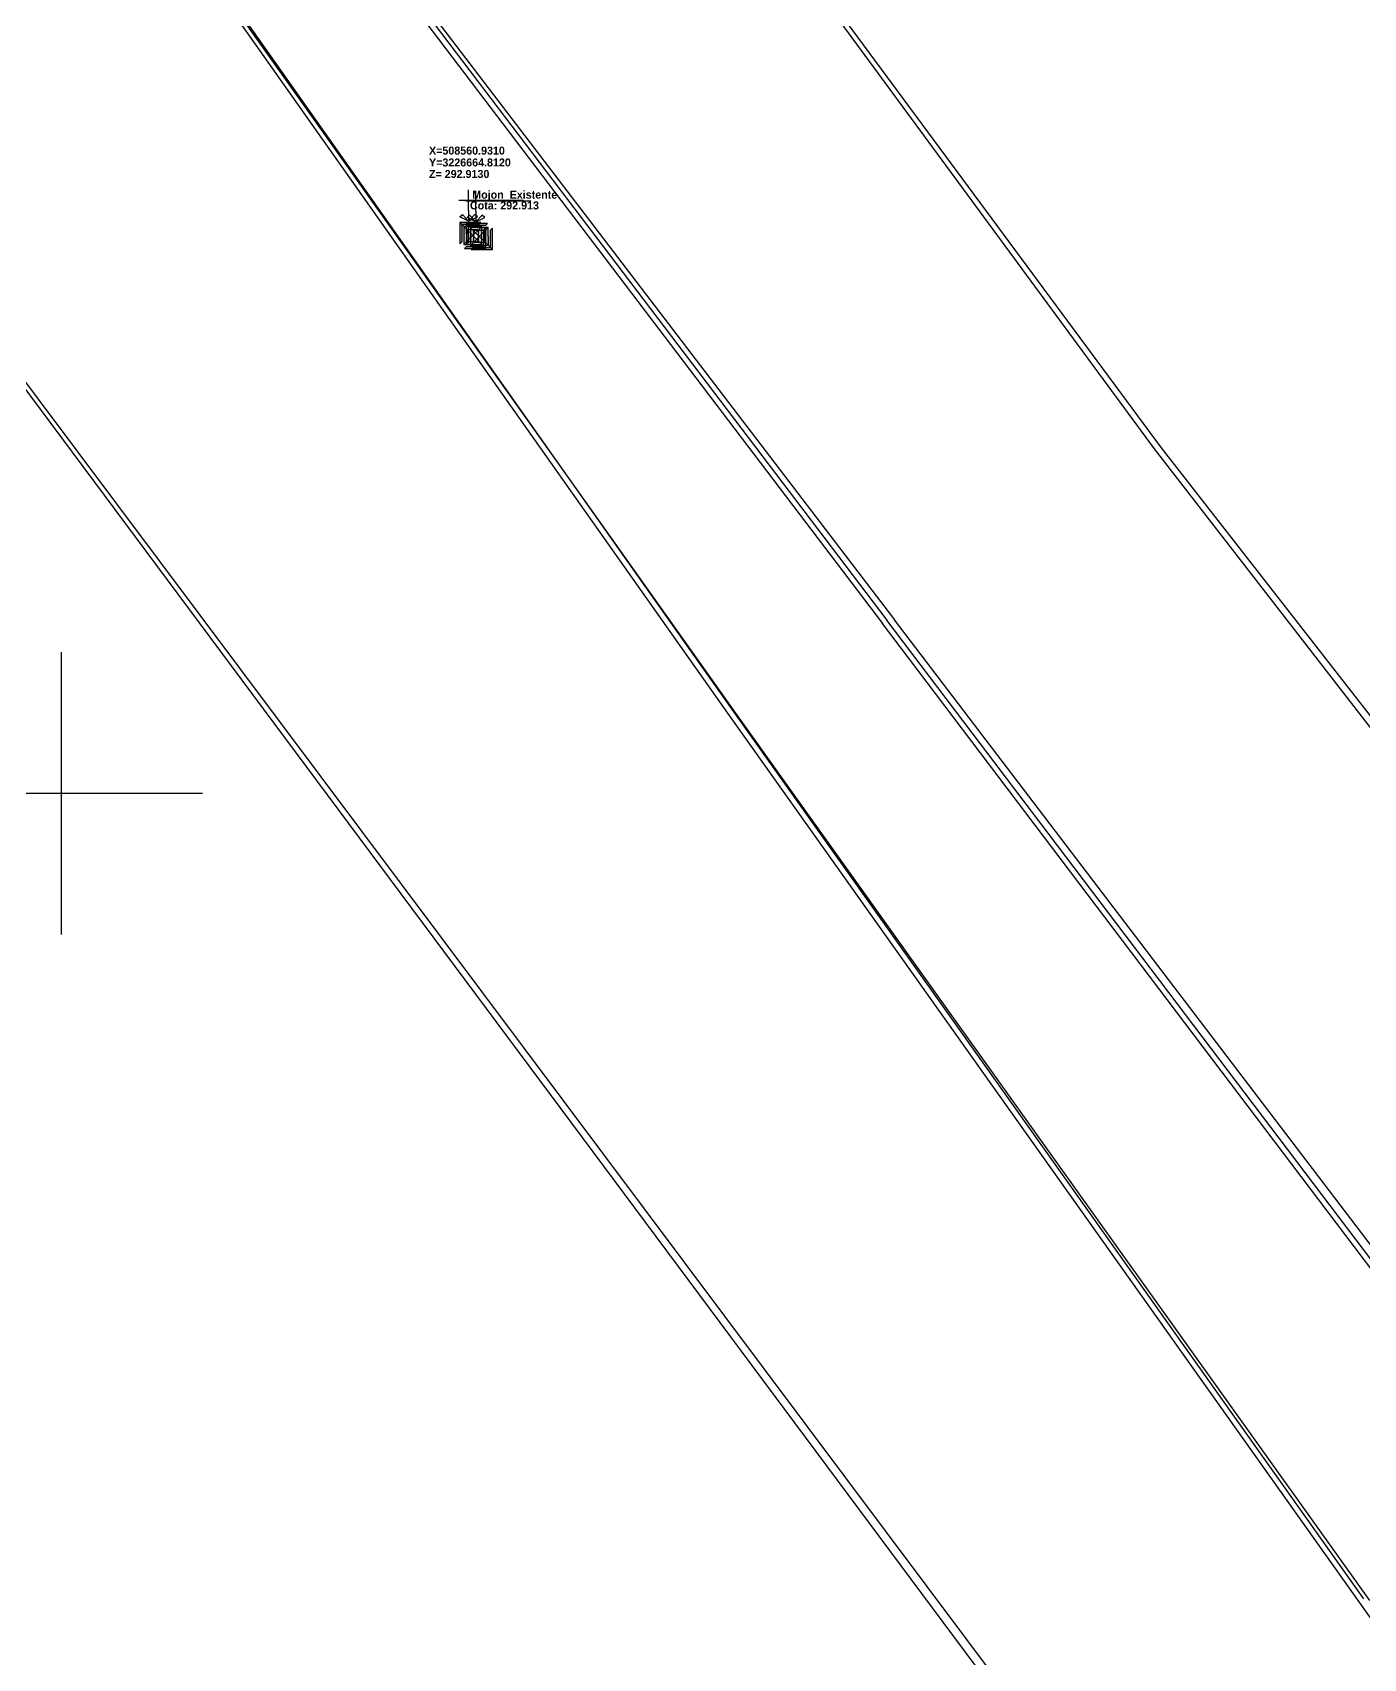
# Model space of a CAD drawing. Header units: millimetres. Extents: x 793 to 3159, y 750 to 2095.
# Drawn here: x 1126.29 to 1161.65, y 952.89 to 996.08 of the extents above; entities that cross this region are included whole.
import ezdxf

# ---------------------------------------------------------------- set-up
doc = ezdxf.new("R2010")
doc.units = ezdxf.units.MM
for name, color, linetype in [('CONCRETOS', 64, 'Continuous'), ('CURVD', 6, 'Continuous'), ('DIMEN', 7, 'Continuous'), ('GUARNICIONES', 8, 'Continuous'), ('limite de carretera', 9, 'Continuous'), ('MOJON', 132, 'Continuous'), ('poligono real existente', 210, 'Continuous'), ('RETUTM01', 8, 'Continuous'), ('VERTICES', 210, 'Continuous')]:
    doc.layers.add(name, color=color, linetype=linetype)
doc.styles.add('TEXTOS', font='cityb___.ttf', dxfattribs={"height": 0.25})

# ---------------------------------------------------------------- blocks, each defined once
blk = doc.blocks.new('A$C67FB3449')
at = {"layer": 'MOJON'}
h = blk.add_hatch(color=256, dxfattribs=at)
h.paths.add_polyline_path([(0.563, 0.693), (0, 0.693), (0, 0.13), (0.053, 0.183), (0.053, 0.64), (0.51, 0.64)])
h.paths.add_polyline_path([(0.583, 0.583), (0.11, 0.583), (0.11, 0.11), (0.583, 0.11)])
h.paths.add_polyline_path([(0.502, 0.502), (0.502, 0.191), (0.191, 0.191), (0.191, 0.502)], flags=16)
h.paths.add_polyline_path([(0.693, 0.563), (0.64, 0.51), (0.64, 0.053), (0.183, 0.053), (0.13, 0), (0.693, 0)])
h = blk.add_hatch(color=256, dxfattribs=at)
h.paths.add_polyline_path([(0.563, 0.693), (0, 0.693), (0, 0.13), (0.053, 0.183), (0.053, 0.64), (0.51, 0.64)])
h.paths.add_polyline_path([(0.583, 0.583), (0.11, 0.583), (0.11, 0.11), (0.583, 0.11)])
h.paths.add_polyline_path([(0.502, 0.502), (0.502, 0.191), (0.191, 0.191), (0.191, 0.502)], flags=16)
h.paths.add_polyline_path([(0.693, 0.563), (0.64, 0.51), (0.64, 0.053), (0.183, 0.053), (0.13, 0), (0.693, 0)])
h = blk.add_hatch(color=256, dxfattribs=at)
h.paths.add_polyline_path([(0.563, 0.693), (0, 0.693), (0, 0.13), (0.053, 0.183), (0.053, 0.64), (0.51, 0.64)])
h.paths.add_polyline_path([(0.583, 0.583), (0.11, 0.583), (0.11, 0.11), (0.583, 0.11)])
h.paths.add_polyline_path([(0.502, 0.502), (0.502, 0.191), (0.191, 0.191), (0.191, 0.502)], flags=16)
h.paths.add_polyline_path([(0.693, 0.563), (0.64, 0.51), (0.64, 0.053), (0.183, 0.053), (0.13, 0), (0.693, 0)])
for p, q in [((0, 0.693, 211.811), (0, 0.13, 211.811)), ((0.563, 0.693, 211.811), (0, 0.693, 211.811)), ((0, 0.693, 211.811), (0, 0.13, 211.811)), ((0.563, 0.693, 211.811), (0, 0.693, 211.811)), ((0, 0.693, 211.811), (0, 0.13, 211.811)), ((0.563, 0.693, 211.811), (0, 0.693, 211.811)), ((0.053, 0.64, 211.811), (0.053, 0.183, 211.811)), ((0.51, 0.64, 211.811), (0.053, 0.64, 211.811)), ((0.053, 0.64, 211.811), (0.053, 0.183, 211.811)), ((0.51, 0.64, 211.811), (0.053, 0.64, 211.811)), ((0.053, 0.64, 211.811), (0.053, 0.183, 211.811)), ((0.51, 0.64, 211.811), (0.053, 0.64, 211.811)), ((0.11, 0.583, 211.811), (0.11, 0.11, 211.811)), ((0.583, 0.583, 211.811), (0.11, 0.583, 211.811)), ((0.11, 0.583, 211.811), (0.11, 0.11, 211.811)), ((0.583, 0.583, 211.811), (0.11, 0.583, 211.811)), ((0.11, 0.583, 211.811), (0.11, 0.11, 211.811)), ((0.583, 0.583, 211.811), (0.11, 0.583, 211.811)), ((0.191, 0.502, 211.811), (0.191, 0.191, 211.811)), ((0.502, 0.502, 211.811), (0.191, 0.502, 211.811)), ((0.191, 0.502, 211.811), (0.191, 0.191, 211.811)), ((0.502, 0.502, 211.811), (0.191, 0.502, 211.811)), ((0.191, 0.502, 211.811), (0.191, 0.191, 211.811)), ((0.502, 0.502, 211.811), (0.191, 0.502, 211.811)), ((0.502, 0.191, 211.811), (0.502, 0.502, 211.811)), ((0.502, 0.191, 211.811), (0.502, 0.502, 211.811)), ((0.502, 0.191, 211.811), (0.502, 0.502, 211.811)), ((0.51, 0.64, 211.811), (0.563, 0.693, 211.811)), ((0.51, 0.64, 211.811), (0.563, 0.693, 211.811)), ((0.51, 0.64, 211.811), (0.563, 0.693, 211.811)), ((0.583, 0.11, 211.811), (0.583, 0.583, 211.811)), ((0.583, 0.11, 211.811), (0.583, 0.583, 211.811)), ((0.583, 0.11, 211.811), (0.583, 0.583, 211.811)), ((0.64, 0.51, 211.811), (0.693, 0.563, 211.811)), ((0.64, 0.51, 211.811), (0.693, 0.563, 211.811)), ((0.64, 0.51, 211.811), (0.693, 0.563, 211.811)), ((0.64, 0.053, 211.811), (0.64, 0.51, 211.811)), ((0.64, 0.053, 211.811), (0.64, 0.51, 211.811)), ((0.64, 0.053, 211.811), (0.64, 0.51, 211.811)), ((0.693, 0, 211.811), (0.693, 0.563, 211.811)), ((0.693, 0, 211.811), (0.693, 0.563, 211.811)), ((0.693, 0, 211.811), (0.693, 0.563, 211.811)), ((0, 0.13, 211.811), (0.053, 0.183, 211.811)), ((0, 0.13, 211.811), (0.053, 0.183, 211.811)), ((0, 0.13, 211.811), (0.053, 0.183, 211.811)), ((0.11, 0.11, 211.811), (0.583, 0.11, 211.811)), ((0.11, 0.11, 211.811), (0.583, 0.11, 211.811)), ((0.11, 0.11, 211.811), (0.583, 0.11, 211.811)), ((0.13, 0, 211.811), (0.183, 0.053, 211.811)), ((0.13, 0, 211.811), (0.183, 0.053, 211.811)), ((0.13, 0, 211.811), (0.183, 0.053, 211.811)), ((0.13, 0, 211.811), (0.693, 0, 211.811)), ((0.13, 0, 211.811), (0.693, 0, 211.811)), ((0.13, 0, 211.811), (0.693, 0, 211.811)), ((0.183, 0.053, 211.811), (0.64, 0.053, 211.811)), ((0.183, 0.053, 211.811), (0.64, 0.053, 211.811)), ((0.183, 0.053, 211.811), (0.64, 0.053, 211.811)), ((0.191, 0.191, 211.811), (0.502, 0.191, 211.811)), ((0.191, 0.191, 211.811), (0.502, 0.191, 211.811)), ((0.191, 0.191, 211.811), (0.502, 0.191, 211.811))]:
    blk.add_line(p, q, dxfattribs=at)
at = {"layer": 'MOJON', "lineweight": 0}
for p, q in [((0, 0.693, 211.811), (0.693, 0, 211.811)), ((0.583, 0.583, 211.811), (0.11, 0.11, 211.811))]:
    blk.add_line(p, q, dxfattribs=at)
blk = doc.blocks.new('A$C146D1F87')
at = {"layer": 'DIMEN'}
for p, q in [((0, 1.106, 431), (1.056, 1.106, 431)), ((0.528, 0.561, 431), (0.528, 1.651, 431)), ((1.056, 1.106, 431), (3.446, 1.106, 431))]:
    blk.add_line(p, q, dxfattribs=at)
at = {"layer": 'DIMEN', "color": 5}
for p, q in [((0.062, 0.226, 431), (0.194, 0.355, 431)), ((0.528, 0, 431), (0.062, 0.226, 431)), ((0.194, 0.355, 431), (0.528, 0, 431)), ((0.528, 0.561, 431), (0.528, 0, 431)), ((0.862, 0.355, 431), (0.528, 0, 431)), ((0.528, 0, 431), (0.994, 0.226, 431)), ((0.994, 0.226, 431), (0.862, 0.355, 431))]:
    blk.add_line(p, q, dxfattribs=at)
blk = doc.blocks.new('A$C6A1540C3')
at = {"layer": 'RETUTM01', "color": 8, "linetype": 'Continuous'}
for p, q in [((3.75, 7.5), (3.75, 0)), ((0, 3.75), (7.5, 3.75))]:
    blk.add_line(p, q, dxfattribs=at)

msp = doc.modelspace()

# ---------------------------------------------------------------- linework, layer by layer
at = {"layer": 'GUARNICIONES'}
for p, q in [((1120.48805, 1017.76038, 293.02123), (1148.86806, 980.38462, 292.262)), ((1125.51778, 1005.51114, 292.987), (1144.88117, 978.09175, 292.374)), ((1185.03709, 932.60655, 291.419), (1148.86792, 980.38479, 292.262)), ((1144.88094, 978.09208, 292.374), (1161.64701, 954.48333, 291.875))]:
    msp.add_line(p, q, dxfattribs=at)
at = {"layer": 'limite de carretera'}
for p, q in [((1120.5786, 1017.88918, 293.022), (1148.98752, 980.47533, 292.262)), ((1125.39525, 1005.42461, 292.987), (1144.75865, 978.00523, 292.374)), ((1156.09183, 985.02204, 292.079), (1145.40439, 999.56333, 292.318)), ((1118.21347, 997.19535, 292.79), (1196.35409, 892.23133, 290.776)), ((1173.22954, 962.91181, 291.683), (1156.09183, 985.02204, 292.079)), ((1185.15668, 932.69709, 291.419), (1148.98752, 980.47533, 292.262)), ((1144.75865, 978.00523, 292.374), (1161.52471, 954.39648, 291.875)), ((1161.52471, 954.39648, 291.875), (1179.51833, 929.02073, 291.392))]:
    msp.add_line(p, q, dxfattribs=at)
at = {"layer": 'limite de carretera', "extrusion": (-6.10067e-05, -9.6615e-06, 1)}
for p, q in [((1120.67881, 1017.81638, 293.02007), (1149.1924, 980.48222, 292.26145)), ((1120.67881, 1017.81638, 293.02007), (1149.1924, 980.48222, 292.26145)), ((1125.53034, 1005.36535, 292.98525), (1144.97045, 978.00029, 292.37317)), ((1125.53034, 1005.36535, 292.98525), (1144.97045, 978.00029, 292.37317)), ((1156.28397, 985.0488, 292.07893), (1145.55585, 999.56012, 292.31741)), ((1156.28397, 985.0488, 292.07893), (1145.55585, 999.56012, 292.31741)), ((1118.37163, 997.11602, 292.78773), (1196.80592, 892.37118, 290.7775)), ((1118.37163, 997.11602, 292.78773), (1196.80592, 892.37118, 290.7775)), ((1173.48353, 962.98664, 291.68376), (1156.28397, 985.0488, 292.07893)), ((1173.48353, 962.98664, 291.68376), (1156.28397, 985.0488, 292.07893)), ((1185.49523, 932.80543, 291.4202), (1149.1924, 980.48222, 292.26145)), ((1185.49523, 932.80543, 291.4202), (1149.1924, 980.48222, 292.26145)), ((1144.97045, 978.00029, 292.37317), (1161.80258, 954.43858, 291.87497)), ((1144.97045, 978.00029, 292.37317), (1161.80258, 954.43858, 291.87497))]:
    msp.add_line(p, q, dxfattribs=at)

# ---------------------------------------------------------------- block references
at = {"layer": 'CONCRETOS'}
msp.add_blockref('A$C67FB3449', (1137.64191, 990.34231, 81.1016), dxfattribs=at)
at = {"layer": 'CONCRETOS', "extrusion": (-6.10067e-05, -9.6615e-06, 1), "rotation": 0.1603965807787347}
msp.add_blockref('A$C67FB3449', (1137.83705, 990.32022, 81.02147), dxfattribs=at)
msp.add_blockref('A$C67FB3449', (1137.83705, 990.32022, 81.02147), dxfattribs=at)
at = {"layer": 'CURVD', "xscale": 0.5, "yscale": 0.5, "zscale": 0.5}
msp.add_blockref('A$C146D1F87', (1137.61527, 991.07429, -215.5), dxfattribs=at)
at = {"layer": 'CURVD', "extrusion": (-6.10067e-05, -9.6615e-06, 1), "xscale": 0.5000000000000001, "yscale": 0.5000000000000001, "zscale": 0.5000000000000001, "rotation": 0.1603965807787346}
msp.add_blockref('A$C146D1F87', (1137.80836, 991.05213, -215.58013), dxfattribs=at)
msp.add_blockref('A$C146D1F87', (1137.80836, 991.05213, -215.58013), dxfattribs=at)
at = {"layer": 'poligono real existente'}
msp.add_blockref('A$C6A1540C3', (1123.30715, 972.1269), dxfattribs=at)

# ---------------------------------------------------------------- texts
at = {"layer": 'VERTICES', "style": 'TEXTOS'}
for s, p in [('X=508560.9310', (1136.8258, 992.83858, -128.64925)), ('Y=3226664.8120', (1136.8258, 992.52365, -128.64925)), ('Z= 292.9130', (1136.8258, 992.21817, -128.64925)), ('Cota: 292.913', (1137.9138, 991.38235, -128.64925)), ('Mojon  Existente', (1137.97396, 991.66876, -326.71625))]:
    msp.add_text(s, height=0.2125, dxfattribs=at).set_placement(p)

doc.saveas('drawing.dxf')
